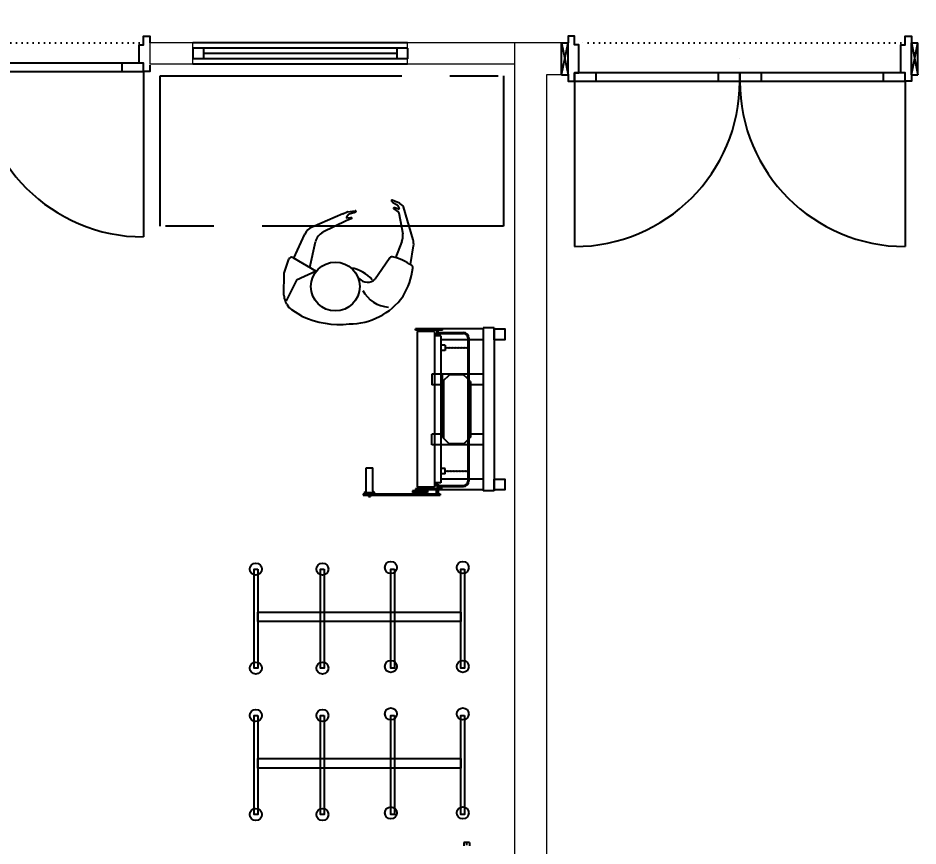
# Model space of a CAD drawing. Extents: x -5598 to 26293, y -3808 to 13850.
# Drawn here: x -1886.2 to -1467, y 10535.6 to 10921.5 of the extents above; entities that cross this region are included whole.
import ezdxf

# ---------------------------------------------------------------- set-up
doc = ezdxf.new("R2010")
doc.units = 0
doc.header["$LTSCALE"] = 100
doc.header["$MEASUREMENT"] = 0
doc.linetypes.add('DOT', pattern=[0.25, 0, -0.25])
doc.linetypes.add('K', pattern=[2.5, 1.25, -0.25, 0.25, -0.25, 0.25, -0.25])
for name, color, linetype in [('IZ', 7, 'Continuous'), ('KA-PEN', 5, 'Continuous'), ('KA-PEN-8 @ 1', 5, 'Continuous'), ('KOR KASA', 1, 'Continuous'), ('OLCU DIS', 7, 'Continuous')]:
    doc.layers.add(name, color=color, linetype=linetype)
doc.layers.add('Y-DUVAR ALCIPAN', color=94, linetype='Continuous', lineweight=20)
doc.layers.add('Y-DUVAR GAZBETON', color=161, linetype='Continuous', lineweight=20)
doc.styles.add('OLC-50', font='romans.shx', dxfattribs={"width": 0.5, "height": 0.15})
doc.styles.add('olcu', font='romans.shx', dxfattribs={"width": 0.5})
doc.dimstyles.new('1-200', dxfattribs={"dimtxt": 40, "dimasz": 2, "dimexe": 0, "dimexo": 0, "dimgap": 10, "dimtad": 1, "dimdec": 4, "dimrnd": 0.1, "dimzin": 9, "dimdsep": 46, "dimtxsty": 'olcu', "dimblk1": 'SOL', "dimblk2": 'SAG', "dimsah": 1, "dimcen": 0, "dimse1": 1, "dimse2": 1, "dimclre": 13, "dimadec": 0, "dimazin": 0, "dimtfac": 1, "dimtdec": 4, "dimtix": 1, "dimtmove": 2, "dimatfit": 2, "dimldrblk": 'SOL', "dimfxl": 0, "dimtolj": 1, "dimarcsym": 0})

# ---------------------------------------------------------------- blocks, each defined once
blk = doc.blocks.new('INSAN-PL')
at = {"color": 0}
for p, q in [((94.4, 591), (107.4, 597.5)), ((206.3, 546.4), (110.5, 593.5)), ((137.4, 604.4), (239.7, 603)), ((239.7, 603), (304.6, 581.9)), ((38.6, 520.3), (68.6, 567.6)), ((247.8, 453.8), (206.3, 546.4)), ((311.8, 562.9), (247.8, 453.8)), ((309.2, 558.6), (421.3, 507.1)), ((265.5, 483.9), (385.1, 457.7)), ((515.1, 329.5), (454, 473.4)), ((483.1, 314.8), (429.5, 423.1)), ((2.4, 297), (2.4, 297)), ((493.4, 288.6), (483.1, 314.8)), ((496.5, 311), (498.6, 292.5)), ((513.6, 301.4), (499.7, 312.7)), ((521, 278.3), (514.2, 300.5)), ((515.1, 329.5), (524.5, 310)), ((524.9, 308.8), (530, 271.9)), ((498.4, 291.5), (497, 288.5)), ((524.7, 270.6), (521, 278.3)), ((528.2, 269.7), (526.6, 269.5)), ((305.2, 114.4), (211.9, 178.8)), ((387.2, 54.6), (311.2, 84)), ((539.6, 93.1), (523.2, 70.2)), ((537.2, 70.6), (543.7, 88)), ((543.7, 89.1), (543.1, 92.4)), ((568.8, 96.4), (556.9, 76.5)), ((565.2, 65.9), (579.2, 100.4)), ((574.3, 102.9), (568.8, 96.4)), ((578, 103), (576.4, 103.5)), ((394.9, 2.5), (548.8, 47)), ((520.3, 68.5), (422, 51.2)), ((556.1, 75.8), (539.8, 68.2)), ((550.7, 48.2), (564.6, 64.8)), ((279.1, 15.3), (366.2, 0.9))]:
    blk.add_line(p, q, dxfattribs=at)
blk.add_circle((176.8, 365), 113.8, dxfattribs=at)
for centre, radius, start, end in [((123.5, 532.9), 65, 116.5737, 147.6796), ((136.5, 539.4), 65, 89.2255, 116.5737), ((300.6, 569.5), 13, 329.6303, 71.9895), ((414.9, 345.4), 414.9, 155.0718, 186.146), ((394.2, 448), 65, 22.983, 65.307), ((371.2, 394.2), 65, 26.3585, 77.6312), ((312.2, 301.4), 309.8, 180.0699, 234.4348), ((498.5, 311.2), 1.95, 50.961, 186.4567), ((512.4, 299.9), 1.95, 16.8655, 50.961), ((521, 308.3), 3.9, 7.8948, 25.9524), ((248.4, 214.9), 51.3, 129.8633, 224.7534), ((104.1, 316), 161, 310.1536, 351.0592), ((495.2, 289.3), 1.95, 201.4401, 334.1201), ((496.7, 292.3), 1.95, 334.1201, 6.4567), ((526.4, 271.5), 1.95, 205.9524, 274.1435), ((528.1, 271.6), 1.95, 274.1435, 7.8948), ((225.6, 108.4), 144.8, 117.4823, 176.2184), ((79.7, 150.5), 240.9, 323.9079, 347.6408), ((302.3, 101.7), 13, 347.6408, 77.0429), ((541.2, 92), 1.95, 11.8323, 144.5123), ((541.8, 88.7), 1.95, 339.4956, 11.8323), ((575.8, 101.7), 1.95, 71.8089, 140), ((577.4, 101.2), 1.95, 338.0576, 71.8089), ((316.2, 363.4), 364.1, 239.6005, 261.4172), ((410.7, 115.2), 65, 248.841, 280.0089), ((520, 72.4), 3.9, 273.8875, 324.5123), ((539, 70), 1.95, 159.4956, 294.9914), ((547.7, 50.7), 3.9, 286.1066, 320), ((555.2, 77.5), 1.95, 294.9914, 329.0869), ((561.6, 67.3), 3.9, 320, 338.0576), ((263.8, 16.2), 13, 261.4172, 323.9079), ((376.8, 65), 65, 260.5912, 286.1066)]:
    blk.add_arc(centre, radius, start, end, dxfattribs=at)
blk = doc.blocks.new('DIKIS MAK-4')
at = {"color": 0}
for p, q in [((0, 0), (76, 0)), ((0, 0), (0, -5)), ((76, 0), (76, -5)), ((0, -5), (76, -5)), ((0.5, -5), (0.5, -26.5)), ((5.5, -5), (5.5, -11.72)), ((21.5, -5), (21.5, -11.72)), ((26.5, -5), (26.5, -11)), ((49.5, -5), (49.5, -11)), ((54.5, -5), (54.5, -11.72)), ((70.5, -5), (70.5, -11.72)), ((75.5, -5), (75.5, -26.5)), ((4.62, -11.72), (71.38, -11.72)), ((4.62, -12.22), (71.38, -12.22)), ((5.5, -12.22), (5.5, -24.75)), ((8.95, -12.4), (9.32, -12.22)), ((9.55, -12.4), (8.95, -12.4)), ((8.95, -12.68), (9.55, -12.4)), ((23.81, -12.22), (21.5, -14.54)), ((21.5, -12.22), (21.5, -24.75)), ((25.04, -11), (24.31, -11.72)), ((24.64, -11.4), (51.36, -11.4)), ((25.04, -11), (50.96, -11)), ((50.96, -11), (51.69, -11.72)), ((52.19, -12.22), (54.5, -14.54)), ((54.5, -12.22), (54.5, -24.75)), ((67.05, -12.68), (66.45, -12.4)), ((66.45, -12.4), (67.05, -12.4)), ((67.05, -12.4), (66.68, -12.22)), ((70.5, -12.22), (70.5, -24.75)), ((2.12, -26), (2.12, -14.22)), ((2.62, -26), (2.62, -14.22)), ((9.55, -12.68), (8.95, -12.68)), ((8.95, -12.96), (9.55, -12.68)), ((8.95, -13.24), (9.55, -12.96)), ((9.55, -12.96), (8.95, -12.96)), ((9.55, -13.24), (8.95, -13.24)), ((8.95, -13.52), (9.55, -13.24)), ((9.55, -13.52), (8.95, -13.52)), ((8.95, -13.8), (9.55, -13.52)), ((8.95, -14.08), (9.55, -13.8)), ((9.55, -13.8), (8.95, -13.8)), ((8.95, -14.36), (9.55, -14.08)), ((9.55, -14.08), (8.95, -14.08)), ((8.95, -14.64), (9.55, -14.36)), ((9.55, -14.36), (8.95, -14.36)), ((8.95, -14.92), (9.55, -14.64)), ((9.55, -14.64), (8.95, -14.64)), ((8.95, -15.2), (9.55, -14.92)), ((9.55, -14.92), (8.95, -14.92)), ((9.55, -15.2), (8.95, -15.2)), ((8.95, -15.48), (9.55, -15.2)), ((9.55, -15.48), (8.95, -15.48)), ((8.95, -15.76), (9.55, -15.48)), ((8.95, -16.04), (9.55, -15.76)), ((9.55, -15.76), (8.95, -15.76)), ((8.95, -16.31), (9.55, -16.04)), ((9.55, -16.04), (8.95, -16.04)), ((9.55, -16.31), (8.95, -16.31)), ((8.95, -16.59), (9.55, -16.31)), ((9.55, -16.59), (8.95, -16.59)), ((8.95, -16.87), (9.55, -16.59)), ((21.9, -14.14), (21.9, -20.86)), ((54.1, -14.14), (54.1, -20.86)), ((67.05, -12.96), (66.45, -12.68)), ((66.45, -12.68), (67.05, -12.68)), ((66.45, -12.96), (67.05, -12.96)), ((67.05, -13.24), (66.45, -12.96)), ((67.05, -13.52), (66.45, -13.24)), ((66.45, -13.24), (67.05, -13.24)), ((67.05, -13.8), (66.45, -13.52)), ((66.45, -13.52), (67.05, -13.52)), ((66.45, -13.8), (67.05, -13.8)), ((67.05, -14.08), (66.45, -13.8)), ((66.45, -14.08), (67.05, -14.08)), ((67.05, -14.36), (66.45, -14.08)), ((66.45, -14.36), (67.05, -14.36)), ((67.05, -14.64), (66.45, -14.36)), ((66.45, -14.64), (67.05, -14.64)), ((67.05, -14.92), (66.45, -14.64)), ((66.45, -14.92), (67.05, -14.92)), ((67.05, -15.2), (66.45, -14.92)), ((66.45, -15.2), (67.05, -15.2)), ((67.05, -15.48), (66.45, -15.2)), ((67.05, -15.76), (66.45, -15.48)), ((66.45, -15.48), (67.05, -15.48)), ((66.45, -15.76), (67.05, -15.76)), ((67.05, -16.04), (66.45, -15.76)), ((66.45, -16.04), (67.05, -16.04)), ((67.05, -16.31), (66.45, -16.04)), ((67.05, -16.59), (66.45, -16.31)), ((66.45, -16.31), (67.05, -16.31)), ((67.05, -16.87), (66.45, -16.59)), ((66.45, -16.59), (67.05, -16.59)), ((73.38, -26), (73.38, -14.22)), ((73.88, -26), (73.88, -14.22)), ((9.55, -16.87), (8.95, -16.87)), ((8.95, -17.15), (9.55, -16.87)), ((8.95, -17.43), (9.55, -17.15)), ((9.55, -17.15), (8.95, -17.15)), ((8.95, -17.71), (9.55, -17.43)), ((9.55, -17.43), (8.95, -17.43)), ((9.55, -17.71), (8.95, -17.71)), ((8.95, -17.99), (9.55, -17.71)), ((9.55, -17.99), (8.95, -17.99)), ((8.95, -18.27), (9.55, -17.99)), ((8.95, -18.55), (9.55, -18.27)), ((9.55, -18.27), (8.95, -18.27)), ((9.55, -18.55), (8.95, -18.55)), ((8.95, -18.83), (9.55, -18.55)), ((9.55, -18.83), (8.95, -18.83)), ((8.95, -19.11), (9.55, -18.83)), ((8.95, -19.39), (9.55, -19.11)), ((9.55, -19.11), (8.95, -19.11)), ((8.95, -19.67), (9.55, -19.39)), ((9.55, -19.39), (8.95, -19.39)), ((9.55, -19.67), (8.95, -19.67)), ((8.95, -19.95), (9.55, -19.67)), ((9.55, -19.95), (8.95, -19.95)), ((8.95, -20.23), (9.55, -19.95)), ((8.95, -20.51), (9.55, -20.23)), ((9.55, -20.23), (8.95, -20.23)), ((8.95, -20.79), (9.55, -20.51)), ((9.55, -20.51), (8.95, -20.51)), ((8.95, -21.07), (9.55, -20.79)), ((9.55, -20.79), (8.95, -20.79)), ((25.04, -24), (21.5, -20.46)), ((50.96, -24), (54.5, -20.46)), ((67.05, -17.15), (66.45, -16.87)), ((66.45, -16.87), (67.05, -16.87)), ((66.45, -17.15), (67.05, -17.15)), ((67.05, -17.43), (66.45, -17.15)), ((66.45, -17.43), (67.05, -17.43)), ((67.05, -17.71), (66.45, -17.43)), ((67.05, -17.99), (66.45, -17.71)), ((66.45, -17.71), (67.05, -17.71)), ((67.05, -18.27), (66.45, -17.99)), ((66.45, -17.99), (67.05, -17.99)), ((66.45, -18.27), (67.05, -18.27)), ((67.05, -18.55), (66.45, -18.27)), ((67.05, -18.83), (66.45, -18.55)), ((66.45, -18.55), (67.05, -18.55)), ((67.05, -19.11), (66.45, -18.83)), ((66.45, -18.83), (67.05, -18.83)), ((66.45, -19.11), (67.05, -19.11)), ((67.05, -19.39), (66.45, -19.11)), ((66.45, -19.39), (67.05, -19.39)), ((67.05, -19.67), (66.45, -19.39)), ((67.05, -19.95), (66.45, -19.67)), ((66.45, -19.67), (67.05, -19.67)), ((67.05, -20.23), (66.45, -19.95)), ((66.45, -19.95), (67.05, -19.95)), ((66.45, -20.23), (67.05, -20.23)), ((67.05, -20.51), (66.45, -20.23)), ((66.45, -20.51), (67.05, -20.51)), ((67.05, -20.79), (66.45, -20.51)), ((66.45, -20.79), (67.05, -20.79)), ((67.05, -21.07), (66.45, -20.79)), ((1, -24), (0.5, -24)), ((1, -24), (1, -36.5)), ((3.75, -24.75), (72.25, -24.75)), ((3.75, -24.75), (3.75, -27.75)), ((8, -22.75), (10.5, -22.75)), ((8, -22.75), (8, -24.75)), ((9.55, -21.07), (8.95, -21.07)), ((8.95, -21.35), (9.55, -21.07)), ((9.55, -21.35), (8.95, -21.35)), ((8.95, -21.63), (9.55, -21.35)), ((8.95, -21.91), (9.55, -21.63)), ((9.55, -21.63), (8.95, -21.63)), ((8.95, -22.19), (9.55, -21.91)), ((9.55, -21.91), (8.95, -21.91)), ((9.55, -22.19), (8.95, -22.19)), ((8.95, -22.47), (9.55, -22.19)), ((9.55, -22.47), (8.95, -22.47)), ((8.95, -22.75), (9.55, -22.47)), ((10.5, -22.75), (10.5, -24.75)), ((25.04, -24), (21.5, -24)), ((21.5, -24.75), (21.5, -29)), ((24.64, -23.6), (51.36, -23.6)), ((25.04, -24), (50.96, -24)), ((26.5, -24), (26.5, -24.75)), ((26.5, -24.75), (26.5, -29)), ((49.5, -24), (49.5, -24.75)), ((49.5, -24.75), (49.5, -29)), ((54.5, -24.75), (54.5, -29)), ((65.5, -22.75), (65.5, -24.75)), ((68, -22.75), (65.5, -22.75)), ((67.05, -21.35), (66.45, -21.07)), ((66.45, -21.07), (67.05, -21.07)), ((67.05, -21.63), (66.45, -21.35)), ((66.45, -21.35), (67.05, -21.35)), ((66.45, -21.63), (67.05, -21.63)), ((67.05, -21.91), (66.45, -21.63)), ((66.45, -21.91), (67.05, -21.91)), ((67.05, -22.19), (66.45, -21.91)), ((67.05, -22.47), (66.45, -22.19)), ((66.45, -22.19), (67.05, -22.19)), ((67.05, -22.75), (66.45, -22.47)), ((66.45, -22.47), (67.05, -22.47)), ((68, -22.75), (68, -24.75)), ((72.25, -24.75), (72.25, -27.75)), ((75, -24), (75.5, -24)), ((75, -24), (75, -36.5)), ((77.25, -61), (77.25, -25)), ((77.25, -25), (78, -25)), ((78, -61), (78, -25)), ((0.5, -26.5), (0.5, -36.5)), ((3.25, -26), (1, -26)), ((2.75, -26.5), (1, -26.5)), ((1.75, -27.75), (74.25, -27.75)), ((1.75, -27.75), (1.75, -35.75)), ((2.75, -27.75), (2.75, -26.5)), ((3.25, -27.75), (3.25, -26)), ((21.5, -29), (26.5, -29)), ((54.5, -29), (49.5, -29)), ((72.75, -27.75), (72.75, -26)), ((72.75, -26), (75, -26)), ((73.25, -27.75), (73.25, -26.5)), ((73.25, -26.5), (75, -26.5)), ((74.25, -27.75), (74.25, -35.75)), ((75.5, -26), (77.25, -26)), ((75.5, -26.5), (75.5, -36.5)), ((75.5, -27), (77.25, -27)), ((1.75, -31), (1, -31)), ((1.75, -32.5), (1, -32.5)), ((74.25, -31), (75, -31)), ((74.25, -32.5), (75, -32.5)), ((76, -31), (76.75, -31)), ((76, -31), (76, -38)), ((76.75, -38), (76.75, -31)), ((1, -36.5), (0.5, -36.5)), ((1.75, -35.75), (74.25, -35.75)), ((75, -36.5), (75.5, -36.5)), ((76, -38), (76.75, -38)), ((65.25, -59.5), (65.25, -56.5)), ((76.13, -56.5), (65.25, -56.5)), ((76.66, -55.69), (76.31, -56.39)), ((76.75, -60.29), (76.75, -55.71)), ((76.75, -57.5), (77.25, -57.5)), ((76.75, -58.5), (77.25, -58.5)), ((78, -57.5), (78.5, -57.5)), ((78, -58.5), (78.5, -58.5)), ((78.5, -58.5), (78.5, -57.5)), ((76.13, -59.5), (65.25, -59.5)), ((76.66, -60.31), (76.31, -59.61)), ((77.25, -61), (78, -61))]:
    blk.add_line(p, q, dxfattribs=at)
for points in [[(0.5, 0), (0.5, 5), (5.5, 5), (5.5, 0)], [(70.5, 0), (70.5, 5), (75.5, 5), (75.5, 0)]]:
    blk.add_lwpolyline(points, close=True, dxfattribs=at)
for centre, radius, start, end in [((4.62, -14.22), 2.5, 90, 180), ((4.62, -14.22), 2, 90, 180), ((71.38, -14.22), 2.5, 0, 90), ((71.38, -14.22), 2, 0, 90), ((76.13, -56.3), 0.2, 270, 333.4349), ((76.7, -55.71), 0.05, 0, 153.4349), ((76.13, -59.7), 0.2, 26.5651, 90), ((76.7, -60.29), 0.05, 206.5651, 0)]:
    blk.add_arc(centre, radius, start, end, dxfattribs=at)
blk = doc.blocks.new('CAMASIRHANE-UTULEME')
at = {"color": 0}
for p, q in [((-136.4, -362.2), (-139.1, -362.2)), ((-139.1, -362.2), (-139.1, -363.85)), ((-137.75, -362.2), (-137.75, -363.39)), ((-136.4, -362.2), (-136.4, -363.85))]:
    blk.add_line(p, q, dxfattribs=at)
at = {"color": 0, "linetype": 'K', "ltscale": 0.9}
blk.add_lwpolyline([(-120.5, -75), (-280.5, -75), (-280.5, -5), (-120.5, -5)], close=True, dxfattribs=at)
at = {"color": 0}
for points in [[(-235.07, -234.8), (-235.07, -280.93), (-236.78, -280.93), (-236.78, -234.8)], [(-204.08, -234.8), (-204.08, -280.93), (-205.79, -280.93), (-205.79, -234.8)], [(-171.31, -234.8), (-171.31, -280.93), (-173.01, -280.93), (-173.01, -234.8)], [(-138.71, -234.8), (-138.71, -280.93), (-140.42, -280.93), (-140.42, -234.8)], [(-140.42, -254.88), (-140.42, -259.23), (-235.07, -259.23), (-235.07, -254.88)], [(-235.07, -303.07), (-235.07, -349.2), (-236.78, -349.2), (-236.78, -303.07)], [(-204.08, -303.07), (-204.08, -349.2), (-205.79, -349.2), (-205.79, -303.07)], [(-171.31, -303.07), (-171.31, -349.2), (-173.01, -349.2), (-173.01, -303.07)], [(-138.71, -303.07), (-138.71, -349.2), (-140.42, -349.2), (-140.42, -303.07)], [(-140.42, -323.15), (-140.42, -327.51), (-235.07, -327.51), (-235.07, -323.15)]]:
    blk.add_lwpolyline(points, close=True, dxfattribs=at)
for centre in [(-235.92, -234.8), (-204.93, -234.8), (-173.01, -234.04), (-139.56, -234.04), (-235.92, -280.93), (-204.93, -280.93), (-173.01, -280.17), (-139.56, -280.17), (-235.92, -303.07), (-204.93, -303.07), (-173.01, -302.31), (-139.56, -302.31), (-235.92, -349.2), (-204.93, -349.2), (-173.01, -348.44), (-139.56, -348.44)]:
    blk.add_circle(centre, 2.82, dxfattribs=at)
at = {"color": 0, "xscale": 0.1, "yscale": 0.1, "zscale": 0.1, "rotation": 90}
blk.add_blockref('INSAN-PL', (-162.41, -120.83), dxfattribs=at)
at = {"color": 0, "lineweight": -3, "rotation": 270}
blk.add_blockref('DIKIS MAK-4', (-125, -122.42), dxfattribs=at)
blk = doc.blocks.new('*U92')
at = {"layer": 'KOR KASA'}
for p, q in [((0, 126), (15, 126)), ((15, 126), (15, 123)), ((0, -37), (0, -40)), ((0, -37), (15, -37)), ((15, -37), (15, -40))]:
    blk.add_line(p, q, dxfattribs=at)
for points in [[(15, 126), (0, 123)], [(0, 126), (15, 123)], [(0, 126), (0, 123)], [(0, 123), (15, 123)], [(15, -37), (0, -40)], [(0, -37), (15, -40)], [(0, -40), (15, -40)]]:
    blk.add_lwpolyline(points, dxfattribs=at)
blk = doc.blocks.new('*U142')
at = {"color": 0}
for p, q in [((-157, 18), (-157, 95)), ((-3, 18), (-3, 95)), ((-147, 18), (-147, 14)), ((-90.1, 18), (-90.1, 14)), ((-70, 18), (-70, 14)), ((-13.1, 18), (-13.1, 14)), ((-80, 7.5), (-80, 7.5))]:
    blk.add_line(p, q, dxfattribs=at)
at = {"color": 0, "linetype": 'DOT', "ltscale": 0.1}
blk.add_line((-155, 0), (-5, 0), dxfattribs=at)
at = {"color": 0}
for points in [[(-160, 15), (-160, 18), (-157, 18), (-157, 14), (-155, 14), (-155, 1), (-157, 1), (-157, -3), (-160, -3), (-160, 0)], [(0, 15), (0, 18), (-3, 18), (-3, 14), (-5, 14), (-5, 1), (-3, 1), (-3, -3), (0, -3), (0, 0)]]:
    blk.add_lwpolyline(points, dxfattribs=at)
for points in [[(-157, 18), (-157, 14), (-80, 14), (-80, 18)], [(-80, 18), (-80, 14), (-3, 14), (-3, 18)]]:
    blk.add_lwpolyline(points, close=True, dxfattribs=at)
for centre, start, end in [((-157, 18), 0, 90), ((-3, 18), 90, 180)]:
    blk.add_arc(centre, 77, start, end, dxfattribs=at)
at = {"style": 'OLC-50', "width": 0.5, "flags": 1}
for tag, p in [('K-NO', (-202.76, -83.82)), ('K-KANRENK', (-22.31, -88.79)), ('K-BLOK', (-203.43, -120.56)), ('K-KASRENK', (-21.25, -126.74)), ('K-KAT', (-204.31, -156.03)), ('K-TAMACILMA', (-22.77, -165.71)), ('K-MAHALKOD', (-203.25, -193.98)), ('K-FOTOSEL', (-21.83, -201.71)), ('K-MAHALAD', (-204.78, -232.95)), ('K-HERMETIK', (-19.92, -236.3)), ('K-ACILISYON', (-203.83, -268.95)), ('K-HIDROLIK', (-22.21, -270.16)), ('K-YANGIN', (-201.93, -303.54)), ('K-KART', (-20.38, -303.83)), ('K-KANATTIP', (-204.21, -337.41)), ('K-BAND', (-21.83, -345.67)), ('K-KANATMALZ', (-202.39, -371.07)), ('K-MENFEZ', (-19.92, -380.26)), ('K-KASAMALZ', (-201.37, -410.06)), ('K-PBAR', (-22.21, -414.12)), ('K-KASATIP', (-202.05, -446.79)), ('K-ELEKTRIKLI', (-20.38, -447.79)), ('K-DUVAR', (-202.05, -485.23)), ('K-TIP', (-20.38, -486.44)), ('K-REZ1', (-20.38, -524.33)), ('K-REZ2', (-20.38, -560.76)), ('K-REZ3', (-20.38, -600.74))]:
    blk.add_attdef(tag, p, '', height=30, dxfattribs=at)
blk = doc.blocks.new('*U141')
at = {"color": 0}
for p, q in [((-157, 13.5), (-157, 90.5)), ((-3, 13.5), (-3, 90.5)), ((-147, 13.5), (-147, 9.5)), ((-90.1, 13.5), (-90.1, 9.5)), ((-70, 13.5), (-70, 9.5)), ((-13.1, 13.5), (-13.1, 9.5)), ((-80, 7.5), (-80, 7.5))]:
    blk.add_line(p, q, dxfattribs=at)
at = {"color": 0, "linetype": 'DOT', "ltscale": 0.1}
blk.add_line((-155, 0), (-5, 0), dxfattribs=at)
at = {"color": 0}
for points in [[(-160, 10.5), (-160, 13.5), (-157, 13.5), (-157, 9.5), (-155, 9.5), (-155, 1), (-157, 1), (-157, -3), (-160, -3), (-160, 0)], [(0, 10.5), (0, 13.5), (-3, 13.5), (-3, 9.5), (-5, 9.5), (-5, 1), (-3, 1), (-3, -3), (0, -3), (0, 0)]]:
    blk.add_lwpolyline(points, dxfattribs=at)
for points in [[(-157, 13.5), (-157, 9.5), (-80, 9.5), (-80, 13.5)], [(-80, 13.5), (-80, 9.5), (-3, 9.5), (-3, 13.5)]]:
    blk.add_lwpolyline(points, close=True, dxfattribs=at)
for centre, start, end in [((-157, 13.5), 0, 90), ((-3, 13.5), 90, 180)]:
    blk.add_arc(centre, 77, start, end, dxfattribs=at)
at = {"style": 'OLC-50', "width": 0.5, "flags": 1}
for tag, p in [('K-NO', (-202.76, -83.82)), ('K-KANRENK', (-22.31, -88.79)), ('K-BLOK', (-203.43, -120.56)), ('K-KASRENK', (-21.25, -126.74)), ('K-KAT', (-204.31, -156.03)), ('K-TAMACILMA', (-22.77, -165.71)), ('K-MAHALKOD', (-203.25, -193.98)), ('K-FOTOSEL', (-21.83, -201.71)), ('K-MAHALAD', (-204.78, -232.95)), ('K-HERMETIK', (-19.92, -236.3)), ('K-ACILISYON', (-203.83, -268.95)), ('K-HIDROLIK', (-22.21, -270.16)), ('K-YANGIN', (-201.93, -303.54)), ('K-KART', (-20.38, -303.83)), ('K-KANATTIP', (-204.21, -337.41)), ('K-BAND', (-21.83, -345.67)), ('K-KANATMALZ', (-202.39, -371.07)), ('K-MENFEZ', (-19.92, -380.26)), ('K-KASAMALZ', (-201.37, -410.06)), ('K-PBAR', (-22.21, -414.12)), ('K-KASATIP', (-202.05, -446.79)), ('K-ELEKTRIKLI', (-20.38, -447.79)), ('K-DUVAR', (-202.05, -485.23)), ('K-TIP', (-20.38, -486.44)), ('K-REZ1', (-20.38, -524.33)), ('K-REZ2', (-20.38, -560.76)), ('K-REZ3', (-20.38, -600.74))]:
    blk.add_attdef(tag, p, '', height=30, dxfattribs=at)
blk = doc.blocks.new('*U549')
at = {"color": 0}
for p, q in [((0, 0), (100, 0)), ((0, -2.5), (100, -2.5)), ((0, -7.5), (0, -2.5)), ((5, -7.5), (5, -2.5)), ((95, -7.5), (95, -2.5)), ((100, -7.5), (100, -2.5)), ((0, -7.5), (100, -7.5)), ((5, -5), (95, -5)), ((0, -10), (100, -10))]:
    blk.add_line(p, q, dxfattribs=at)
blk = doc.blocks.new('SOL')
at = {"color": 0}
for p, q in [((0, 30), (0, -6.96)), ((7.58, 0), (-6.97, 0))]:
    blk.add_line(p, q, dxfattribs=at)
blk.add_circle((0, 0), 3, dxfattribs=at)
blk = doc.blocks.new('SAG')
at = {"color": 0}
for p, q in [((0, -30), (0, 6.96)), ((7.58, 0), (-6.97, 0))]:
    blk.add_line(p, q, dxfattribs=at)
blk.add_circle((0, 0), 3, dxfattribs=at)
blk = doc.blocks.new('*D370')
at = {"layer": 'OLCU DIS', "color": 0, "lineweight": -2, "transparency": 16777216}
blk.add_line((-2758, 12775), (-212, 12775), dxfattribs=at)
at = {"layer": 'OLCU DIS', "color": 0, "lineweight": -2, "transparency": 16777216, "xscale": 2, "yscale": 2, "zscale": 2, "rotation": 180}
blk.add_blockref('SOL', (-2760, 12775), dxfattribs=at)
at = {"layer": 'OLCU DIS', "color": 0, "lineweight": -2, "transparency": 16777216, "xscale": 2, "yscale": 2, "zscale": 2}
blk.add_blockref('SAG', (-210, 12775), dxfattribs=at)
at = {"layer": 'OLCU DIS', "color": 0, "transparency": 16777216, "insert": (-996.78, 12805), "char_height": 40, "attachment_point": 5, "style": 'olcu'}
blk.add_mtext('\\A1;2550', dxfattribs=at)

msp = doc.modelspace()

# ---------------------------------------------------------------- linework, layer by layer
at = {"layer": 'Y-DUVAR ALCIPAN'}
for p, q in [((-1804.75, 10910), (-1824.75, 10910)), ((-1824.75, 10910), (-1824.75, 10900)), ((-1804.75, 10899.99997), (-1804.75, 10909.99997)), ((-1655, 10910), (-1704.74996, 10910.00003)), ((-1704.74996, 10900), (-1704.74996, 10910)), ((-1804.75, 10900), (-1824.75, 10900)), ((-1655, 10900), (-1704.74996, 10900.00003))]:
    msp.add_line(p, q, dxfattribs=at)
at = {"layer": 'Y-DUVAR GAZBETON'}
for p, q in [((-1633, 10910), (-1655, 10910)), ((-1655, 10910), (-1655, 10010.00004)), ((-1633, 10910), (-1633, 10895)), ((-1633, 10895), (-1640, 10895)), ((-1640, 10895), (-1640, 10010.00004))]:
    msp.add_line(p, q, dxfattribs=at)

# ---------------------------------------------------------------- block references
at = {"layer": 'IZ', "color": 11}
msp.add_blockref('CAMASIRHANE-UTULEME', (-1539.5, 10899.5), dxfattribs=at)
at = {"layer": 'KA-PEN', "rotation": 179.9999999999999}
msp.add_blockref('*U549', (-1704.75, 10900.00003), dxfattribs=at)
at = {"layer": 'KA-PEN-8 @ 1', "rotation": 180}
for name, p in [('*U141', (-1984.75, 10910.00004)), ('*U142', (-1630, 10910))]:
    msp.add_blockref(name, p, dxfattribs=at)
at = {"layer": 'KOR KASA', "rotation": 89.99999999999997}
msp.add_blockref('*U92', (-1507, 10894.99979), dxfattribs=at)

# ---------------------------------------------------------------- dimensions: what is measured, and where the dimension line sits
at = {"layer": 'OLCU DIS', "color": 7}
dim = msp.add_linear_dim(base=(-210, 12775), p1=(-2760, 10060), p2=(-210, 12350), dimstyle='1-200', dxfattribs=at)
dim.commit()
dim.dimension.update_dxf_attribs({"geometry": '*D370', "text_midpoint": (-996.77721, 12805), "dimtype": 160})

doc.saveas('drawing.dxf')
